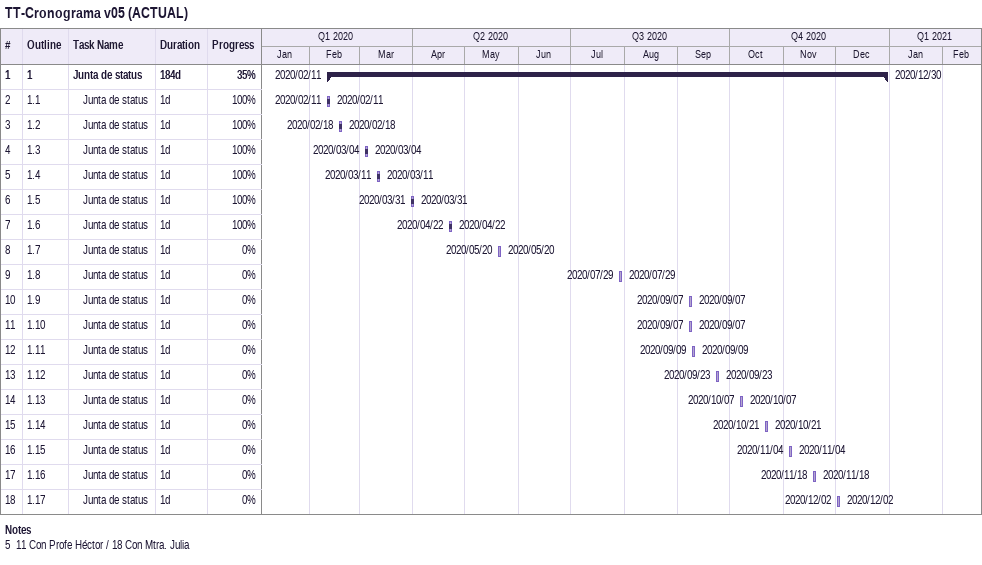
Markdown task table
TT-Cronograma v05 (ACTUAL)

| ID | WBS | Task | Duration | Start | Finish | % complete |
|---|---|---|---|---|---|---|
| 1 | 1 | **Junta de status** | 184d | 2020-02-11 | 2020-12-30 | 35 |
| 2 | 1.1 | Junta de status | 1d | 2020-02-11 | 2020-02-11 | 100 |
| 3 | 1.2 | Junta de status | 1d | 2020-02-18 | 2020-02-18 | 100 |
| 4 | 1.3 | Junta de status | 1d | 2020-03-04 | 2020-03-04 | 100 |
| 5 | 1.4 | Junta de status | 1d | 2020-03-11 | 2020-03-11 | 100 |
| 6 | 1.5 | Junta de status | 1d | 2020-03-31 | 2020-03-31 | 100 |
| 7 | 1.6 | Junta de status | 1d | 2020-04-22 | 2020-04-22 | 100 |
| 8 | 1.7 | Junta de status | 1d | 2020-05-20 | 2020-05-20 | 0 |
| 9 | 1.8 | Junta de status | 1d | 2020-07-29 | 2020-07-29 | 0 |
| 10 | 1.9 | Junta de status | 1d | 2020-09-07 | 2020-09-07 | 0 |
| 11 | 1.10 | Junta de status | 1d | 2020-09-07 | 2020-09-07 | 0 |
| 12 | 1.11 | Junta de status | 1d | 2020-09-09 | 2020-09-09 | 0 |
| 13 | 1.12 | Junta de status | 1d | 2020-09-23 | 2020-09-23 | 0 |
| 14 | 1.13 | Junta de status | 1d | 2020-10-07 | 2020-10-07 | 0 |
| 15 | 1.14 | Junta de status | 1d | 2020-10-21 | 2020-10-21 | 0 |
| 16 | 1.15 | Junta de status | 1d | 2020-11-04 | 2020-11-04 | 0 |
| 17 | 1.16 | Junta de status | 1d | 2020-11-18 | 2020-11-18 | 0 |
| 18 | 1.17 | Junta de status | 1d | 2020-12-02 | 2020-12-02 | 0 |

Notes
- 5: 11 Con Profe Héctor / 18 Con Mtra. Julia
